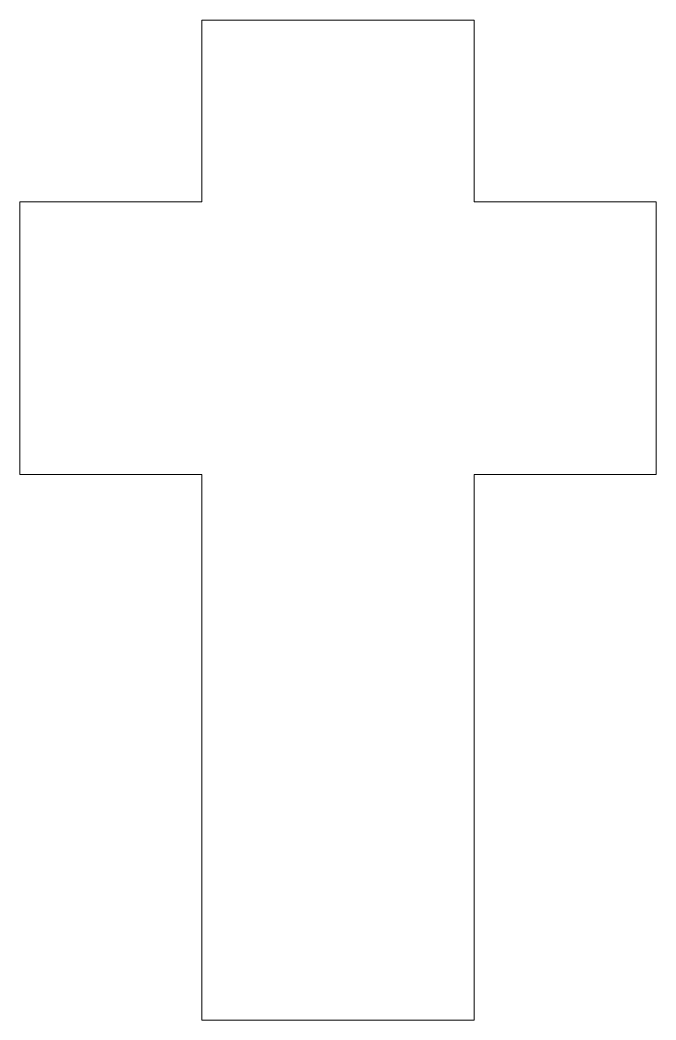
# Model space of a CAD drawing. Header units: inches. Extents: x 5 to 145, y -76 to 99.
# Drawn here: x 42.56 to 74.06, y -74.99 to -25.49 of the extents above; entities that cross this region are included whole.
import ezdxf

# ---------------------------------------------------------------- set-up
doc = ezdxf.new("R2010")
doc.units = ezdxf.units.IN
doc.header["$MEASUREMENT"] = 0

# ---------------------------------------------------------------- blocks, each defined once
blk = doc.blocks.new('block 648')
at = {"color": 7, "lineweight": 9}
blk.add_lwpolyline([(74.064, -47.993), (74.064, -34.493)], dxfattribs=at)
blk = doc.blocks.new('block 649')
at = {"color": 7, "lineweight": 9}
blk.add_lwpolyline([(65.064, -25.493), (51.564, -25.493)], dxfattribs=at)
blk = doc.blocks.new('block 650')
at = {"color": 7, "lineweight": 9}
blk.add_lwpolyline([(42.564, -34.493), (42.564, -47.993)], dxfattribs=at)
blk = doc.blocks.new('block 651')
at = {"color": 7, "lineweight": 9}
blk.add_lwpolyline([(51.564, -74.993), (65.064, -74.993)], dxfattribs=at)
blk = doc.blocks.new('block 652')
at = {"color": 7, "lineweight": 9}
blk.add_lwpolyline([(42.564, -47.993), (51.564, -47.993)], dxfattribs=at)
blk = doc.blocks.new('block 653')
at = {"color": 7, "lineweight": 9}
blk.add_lwpolyline([(51.564, -47.993), (51.564, -74.993)], dxfattribs=at)
blk = doc.blocks.new('block 654')
at = {"color": 7, "lineweight": 9}
blk.add_lwpolyline([(65.064, -74.993), (65.064, -47.993)], dxfattribs=at)
blk = doc.blocks.new('block 655')
at = {"color": 7, "lineweight": 9}
blk.add_lwpolyline([(65.064, -47.993), (74.064, -47.993)], dxfattribs=at)
blk = doc.blocks.new('block 656')
at = {"color": 7, "lineweight": 9}
blk.add_lwpolyline([(74.064, -34.493), (65.064, -34.493)], dxfattribs=at)
blk = doc.blocks.new('block 657')
at = {"color": 7, "lineweight": 9}
blk.add_lwpolyline([(65.064, -34.493), (65.064, -25.493)], dxfattribs=at)
blk = doc.blocks.new('block 658')
at = {"color": 7, "lineweight": 9}
blk.add_lwpolyline([(51.564, -25.493), (51.564, -34.493)], dxfattribs=at)
blk = doc.blocks.new('block 659')
at = {"color": 7, "lineweight": 9}
blk.add_lwpolyline([(51.564, -34.493), (42.564, -34.493)], dxfattribs=at)
blk = doc.blocks.new('block 647')
for name in ['block 649', 'block 658', 'block 657', 'block 650', 'block 659', 'block 656', 'block 648', 'block 652', 'block 653', 'block 654', 'block 655', 'block 651']:
    blk.add_blockref(name, (0, 0))

msp = doc.modelspace()

# ---------------------------------------------------------------- block references
msp.add_blockref('block 647', (0, 0))

doc.saveas('drawing.dxf')
